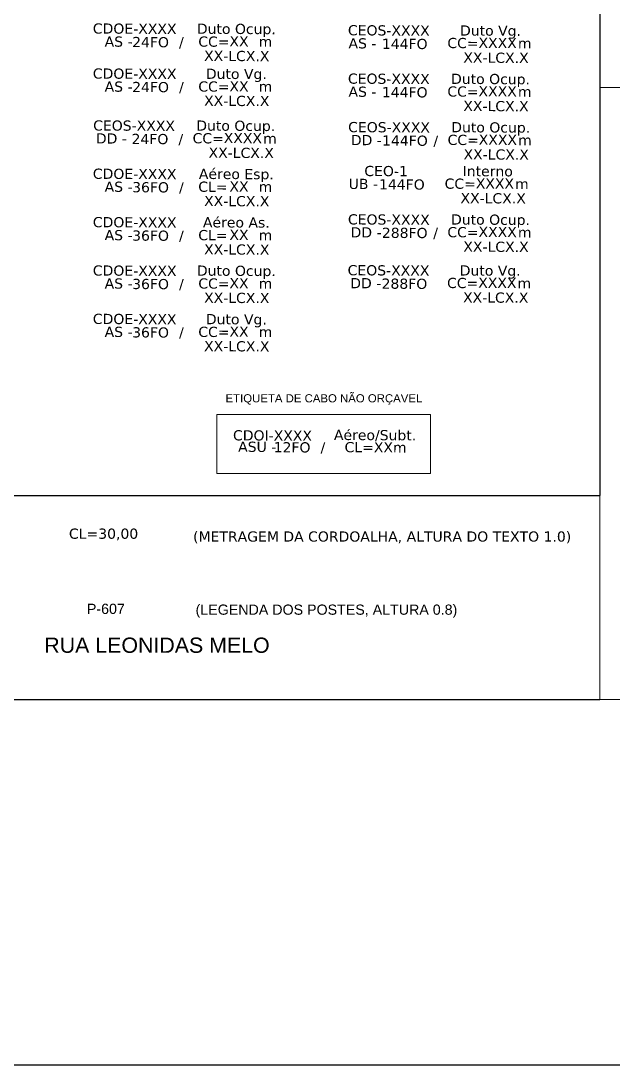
# Model space of a CAD drawing. Extents: x 31872 to 38961, y -9752 to -1519.
# Drawn here: x 33723 to 34305, y -6746 to -5721 of the extents above; entities that cross this region are included whole.
import ezdxf
from ezdxf.enums import TextEntityAlignment as Align

# ---------------------------------------------------------------- set-up
doc = ezdxf.new("R2010")
doc.units = ezdxf.units.DM
doc.header["$MEASUREMENT"] = 0
for name, color, linetype in [('celulas gpon', 7, 'Continuous'), ('label_cabos', 7, 'Continuous'), ('Legenda', 1, 'Continuous'), ('locais legendas', 7, 'Continuous'), ('SEGMENTO', 10, 'Continuous')]:
    doc.layers.add(name, color=color, linetype=linetype)
doc.layers.add('EXTRA', color=50, linetype='Continuous', plot=False)
doc.styles.add('ARIAL', font='arial.ttf')
doc.styles.add('siredit', font='verdana.ttf')

# ---------------------------------------------------------------- blocks, each defined once
blk = doc.blocks.new('Inst CB ESP CFOA-SM-AS-80-TS-36')
at = {"layer": 'label_cabos', "color": 0, "style": 'siredit'}
for tag, flags, p in [('ID_ATIVIDADE', 3, (1.31, 2.67)), ('FATOR', 1, (11.56, 2.55))]:
    blk.add_attdef(tag, text='', height=1, rotation=359.69, dxfattribs=dict(at, flags=flags)).set_placement(p, align=Align.MIDDLE_CENTER)
for tag, p in [('DESTINO_CABO', (3.13, 1.26)), ('TIPO_CABO', (13.11, 1.24)), ('TIPO_CABO', (1.76, 0)), ('CABO', (4.69, -0.05)), ('/', (7.71, -0.05)), ('LANCE', (10.81, 0)), ('UND', (15.96, 0)), ('FID', (13.15, -1.41))]:
    blk.add_attdef(tag, text='', height=1, rotation=359.69, dxfattribs=at).set_placement(p, align=Align.MIDDLE_CENTER)
blk.add_attdef('QTDE', (12.43, -0.47), '', height=1, rotation=359.69, dxfattribs=at)
blk = doc.blocks.new('Inst CB AS CFOA-SM-AS-80-TS-36')
at = {"layer": 'label_cabos', "color": 0, "style": 'siredit'}
for tag, flags, p in [('ID_ATIVIDADE', 3, (1.31, 2.67)), ('FATOR', 1, (11.56, 2.55))]:
    blk.add_attdef(tag, text='', height=1, rotation=359.69, dxfattribs=dict(at, flags=flags)).set_placement(p, align=Align.MIDDLE_CENTER)
for tag, p in [('DESTINO_CABO', (3.13, 1.26)), ('TIPO_CABO', (13.11, 1.24)), ('TIPO_CABO', (1.76, 0)), ('CABO', (4.69, -0.05)), ('/', (7.71, -0.05)), ('LANCE', (10.81, 0)), ('UND', (15.96, 0)), ('FID', (13.15, -1.41))]:
    blk.add_attdef(tag, text='', height=1, rotation=359.69, dxfattribs=at).set_placement(p, align=Align.MIDDLE_CENTER)
blk.add_attdef('QTDE', (12.43, -0.47), '', height=1, rotation=359.69, dxfattribs=at)
blk = doc.blocks.new('Inst CB DT OCUP CFOA-SM-AS-80-TS-36')
at = {"layer": 'label_cabos', "color": 0, "style": 'siredit'}
for tag, flags, p in [('ID_ATIVIDADE', 3, (1.31, 2.67)), ('FATOR', 1, (11.56, 2.55))]:
    blk.add_attdef(tag, text='', height=1, rotation=359.69, dxfattribs=dict(at, flags=flags)).set_placement(p, align=Align.MIDDLE_CENTER)
for tag, p in [('DESTINO_CABO', (3.13, 1.26)), ('TIPO_CABO', (13.11, 1.24)), ('TIPO_CABO', (1.76, 0)), ('CABO', (4.69, -0.05)), ('/', (7.71, -0.05)), ('LANCE', (10.91, 0)), ('UND', (15.96, 0)), ('FID', (13.15, -1.41))]:
    blk.add_attdef(tag, text='', height=1, rotation=359.69, dxfattribs=at).set_placement(p, align=Align.MIDDLE_CENTER)
blk.add_attdef('QTDE', (12.43, -0.47), '', height=1, rotation=359.69, dxfattribs=at)
blk = doc.blocks.new('Inst CB DT OCUP CFOA-SM-AS-80-TS-24')
at = {"layer": 'label_cabos', "color": 0, "style": 'siredit'}
for tag, flags, p in [('ID_ATIVIDADE', 3, (1.31, 2.67)), ('FATOR', 1, (11.56, 2.55))]:
    blk.add_attdef(tag, text='', height=1, rotation=359.69, dxfattribs=dict(at, flags=flags)).set_placement(p, align=Align.MIDDLE_CENTER)
for tag, p in [('DESTINO_CABO', (3.13, 1.26)), ('TIPO_CABO', (13.11, 1.24)), ('TIPO_CABO', (1.76, 0)), ('CABO', (4.69, -0.05)), ('/', (7.71, -0.05)), ('LANCE', (10.91, 0)), ('UND', (15.96, 0)), ('FID', (13.15, -1.41))]:
    blk.add_attdef(tag, text='', height=1, rotation=359.69, dxfattribs=at).set_placement(p, align=Align.MIDDLE_CENTER)
blk.add_attdef('QTDE', (12.43, -0.47), '', height=1, rotation=359.69, dxfattribs=at)
blk = doc.blocks.new('Inst CB DT VG CFOA-SM-AS-80-TS-36')
at = {"layer": 'label_cabos', "color": 0, "style": 'siredit'}
for tag, flags, p in [('ID_ATIVIDADE', 3, (1.31, 2.67)), ('FATOR', 1, (11.56, 2.55))]:
    blk.add_attdef(tag, text='', height=1, rotation=359.69, dxfattribs=dict(at, flags=flags)).set_placement(p, align=Align.MIDDLE_CENTER)
for tag, p in [('DESTINO_CABO', (3.13, 1.26)), ('TIPO_CABO', (13.11, 1.24)), ('TIPO_CABO', (1.76, 0)), ('CABO', (4.69, -0.05)), ('/', (7.71, -0.05)), ('LANCE', (10.91, 0)), ('UND', (15.96, 0)), ('FID', (13.15, -1.41))]:
    blk.add_attdef(tag, text='', height=1, rotation=359.69, dxfattribs=at).set_placement(p, align=Align.MIDDLE_CENTER)
blk.add_attdef('QTDE', (12.43, -0.47), '', height=1, rotation=359.69, dxfattribs=at)
blk = doc.blocks.new('Inst CB DT VG CFOA-SM-AS-80-TS-24')
at = {"layer": 'label_cabos', "color": 0, "style": 'siredit'}
for tag, flags, p in [('ID_ATIVIDADE', 3, (1.31, 2.67)), ('FATOR', 1, (11.56, 2.55))]:
    blk.add_attdef(tag, text='', height=1, rotation=359.69, dxfattribs=dict(at, flags=flags)).set_placement(p, align=Align.MIDDLE_CENTER)
for tag, p in [('DESTINO_CABO', (3.13, 1.26)), ('TIPO_CABO', (13.11, 1.24)), ('TIPO_CABO', (1.76, 0)), ('CABO', (4.69, -0.05)), ('/', (7.71, -0.05)), ('LANCE', (10.91, 0)), ('UND', (15.96, 0)), ('FID', (13.15, -1.41))]:
    blk.add_attdef(tag, text='', height=1, rotation=359.69, dxfattribs=at).set_placement(p, align=Align.MIDDLE_CENTER)
blk.add_attdef('QTDE', (12.43, -0.47), '', height=1, rotation=359.69, dxfattribs=at)
blk = doc.blocks.new('Inst CB DT OCUP CFOA-SM-AS-80-TS-144 A')
at = {"layer": 'label_cabos', "color": 0, "style": 'siredit'}
for tag, flags, p in [('ID_ATIVIDADE', 3, (1.31, 2.67)), ('FATOR', 1, (11.56, 2.55)), ('/', 2, (7.71, -0.05))]:
    blk.add_attdef(tag, text='', height=1, rotation=359.69, dxfattribs=dict(at, flags=flags)).set_placement(p, align=Align.MIDDLE_CENTER)
for tag, p in [('DESTINO_CABO', (3.13, 1.26)), ('TIPO_CABO', (13.11, 1.24)), ('TIPO_CABO', (0.76, 0)), ('CABO', (4.69, -0.05)), ('LANCE', (10.41, 0.02)), ('UND', (16.46, 0)), ('FID', (13.65, -1.41))]:
    blk.add_attdef(tag, text='', height=1, rotation=359.69, dxfattribs=at).set_placement(p, align=Align.MIDDLE_CENTER)
blk.add_attdef('QTDE', (11.93, -0.45), '', height=1, rotation=359.69, dxfattribs=at)
blk = doc.blocks.new('Inst CB DT VG CFOA-SM-AS-80-TS-144 A')
at = {"layer": 'label_cabos', "color": 0, "style": 'siredit'}
for tag, flags, p in [('ID_ATIVIDADE', 3, (1.31, 2.67)), ('FATOR', 1, (11.56, 2.55)), ('/', 2, (7.71, -0.05))]:
    blk.add_attdef(tag, text='', height=1, rotation=359.69, dxfattribs=dict(at, flags=flags)).set_placement(p, align=Align.MIDDLE_CENTER)
for tag, p in [('DESTINO_CABO', (3.13, 1.26)), ('TIPO_CABO', (13.11, 1.24)), ('TIPO_CABO', (0.76, 0)), ('CABO', (4.69, -0.05)), ('LANCE', (10.41, 0.02)), ('UND', (16.46, 0)), ('FID', (13.65, -1.41))]:
    blk.add_attdef(tag, text='', height=1, rotation=359.69, dxfattribs=at).set_placement(p, align=Align.MIDDLE_CENTER)
blk.add_attdef('QTDE', (11.93, -0.45), '', height=1, rotation=359.69, dxfattribs=at)
blk = doc.blocks.new('Inst CB DT OCUP CFOA-SM-DD-S-288-TS')
at = {"layer": 'label_cabos', "color": 0, "style": 'siredit'}
for tag, flags, p in [('ID_ATIVIDADE', 3, (1.31, 2.67)), ('FATOR', 1, (11.56, 2.55))]:
    blk.add_attdef(tag, text='', height=1, rotation=359.69, dxfattribs=dict(at, flags=flags)).set_placement(p, align=Align.MIDDLE_CENTER)
for tag, p in [('DESTINO_CABO', (3.13, 1.26)), ('TIPO_CABO', (13.11, 1.24)), ('TIPO_CABO', (1.11, 0)), ('CABO', (4.69, -0.05)), ('/', (7.71, -0.05)), ('LANCE', (10.41, 0.02)), ('UND', (16.46, 0)), ('FID', (13.65, -1.41))]:
    blk.add_attdef(tag, text='', height=1, rotation=359.69, dxfattribs=at).set_placement(p, align=Align.MIDDLE_CENTER)
blk.add_attdef('QTDE', (11.93, -0.45), '', height=1, rotation=359.69, dxfattribs=at)
blk = doc.blocks.new('Inst CB DT VG CFOA-SM-DD-S-288-TS')
at = {"layer": 'label_cabos', "color": 0, "style": 'siredit'}
for tag, flags, p in [('ID_ATIVIDADE', 3, (1.31, 2.67)), ('FATOR', 1, (11.56, 2.55)), ('/', 2, (7.71, -0.05))]:
    blk.add_attdef(tag, text='', height=1, rotation=359.69, dxfattribs=dict(at, flags=flags)).set_placement(p, align=Align.MIDDLE_CENTER)
for tag, p in [('DESTINO_CABO', (3.13, 1.26)), ('TIPO_CABO', (13.11, 1.24)), ('TIPO_CABO', (1.11, 0)), ('CABO', (4.69, -0.05)), ('LANCE', (10.41, 0.02)), ('UND', (16.46, 0)), ('FID', (13.65, -1.41))]:
    blk.add_attdef(tag, text='', height=1, rotation=359.69, dxfattribs=at).set_placement(p, align=Align.MIDDLE_CENTER)
blk.add_attdef('QTDE', (11.93, -0.45), '', height=1, rotation=359.69, dxfattribs=at)
blk = doc.blocks.new('LEGENDA DOS CABOS')
at = {"layer": 'EXTRA', "style": 'siredit'}
for tag, p in [('ID', (4.6, 0.97)), ('XX', (9.03, 0.97))]:
    blk.add_attdef(tag, text='', height=0.48, rotation=359.69, dxfattribs=at).set_placement(p, align=Align.MIDDLE_CENTER)
at = {"layer": 'Legenda', "color": 7, "style": 'siredit'}
for tag, p in [('TIPO_CABO', (1.31, 0)), ('CABO', (4.69, -0.05)), ('/', (6.81, -0.05)), ('METROS', (10.03, -0.05))]:
    blk.add_attdef(tag, text='', height=0.8, rotation=359.69, dxfattribs=at).set_placement(p, align=Align.MIDDLE_CENTER)
blk = doc.blocks.new('Inst CB INT CFOI-SM-UB-144')
at = {"layer": 'label_cabos', "color": 0, "style": 'siredit'}
for tag, flags, p in [('ID_ATIVIDADE', 3, (1.31, 2.67)), ('FATOR', 1, (11.56, 2.55)), ('/', 2, (7.71, -0.05))]:
    blk.add_attdef(tag, text='', height=1, rotation=359.69, dxfattribs=dict(at, flags=flags)).set_placement(p, align=Align.MIDDLE_CENTER)
for tag, p in [('DESTINO_CABO', (3.13, 1.26)), ('TIPO_CABO', (13.11, 1.24)), ('TIPO_CABO', (1.11, 0)), ('CABO', (4.69, -0.05)), ('LANCE', (10.41, 0.02)), ('UND', (16.46, 0)), ('FID', (13.65, -1.41))]:
    blk.add_attdef(tag, text='', height=1, rotation=359.69, dxfattribs=at).set_placement(p, align=Align.MIDDLE_CENTER)
blk.add_attdef('QTDE', (11.93, -0.45), '', height=1, rotation=359.69, dxfattribs=at)
blk = doc.blocks.new('Inst CB DT OCUP CFOA-SM-DD-S-144')
at = {"layer": 'label_cabos', "color": 0, "style": 'siredit'}
for tag, flags, p in [('ID_ATIVIDADE', 3, (1.31, 2.67)), ('FATOR', 1, (11.56, 2.55))]:
    blk.add_attdef(tag, text='', height=1, rotation=359.69, dxfattribs=dict(at, flags=flags)).set_placement(p, align=Align.MIDDLE_CENTER)
for tag, p in [('DESTINO_CABO', (3.13, 1.26)), ('TIPO_CABO', (13.11, 1.24)), ('TIPO_CABO', (1.11, 0)), ('CABO', (4.69, -0.05)), ('/', (7.71, -0.05)), ('LANCE', (10.41, 0.02)), ('UND', (16.46, 0)), ('FID', (13.65, -1.41))]:
    blk.add_attdef(tag, text='', height=1, rotation=359.69, dxfattribs=at).set_placement(p, align=Align.MIDDLE_CENTER)
blk.add_attdef('QTDE', (11.93, -0.45), '', height=1, rotation=359.69, dxfattribs=at)
blk = doc.blocks.new('Inst CB DT OCUP CFOA-SM-DD-G-24')
at = {"layer": 'label_cabos', "color": 0, "style": 'siredit'}
for tag, flags, p in [('ID_ATIVIDADE', 3, (1.31, 2.67)), ('FATOR', 1, (11.56, 2.55))]:
    blk.add_attdef(tag, text='', height=1, rotation=359.69, dxfattribs=dict(at, flags=flags)).set_placement(p, align=Align.MIDDLE_CENTER)
for tag, p in [('DESTINO_CABO', (3.13, 1.26)), ('TIPO_CABO', (13.11, 1.24)), ('TIPO_CABO', (1.11, 0)), ('CABO', (4.69, -0.05)), ('/', (7.71, -0.05)), ('LANCE', (10.41, 0.02)), ('UND', (16.46, 0)), ('FID', (13.65, -1.41))]:
    blk.add_attdef(tag, text='', height=1, rotation=359.69, dxfattribs=at).set_placement(p, align=Align.MIDDLE_CENTER)
blk.add_attdef('QTDE', (11.93, -0.45), '', height=1, rotation=359.69, dxfattribs=at)

msp = doc.modelspace()

# ---------------------------------------------------------------- linework, layer by layer
for points in [[(33130.8, -6387.3), (33130.8, -4785.5), (34291.5, -4785.5), (34291.5, -6187.1)], [(33130.8, -6187.1), (34291.5, -6187.1)], [(33130.8, -6387.3), (34291.5, -6387.3)]]:
    msp.add_lwpolyline(points)
at = {"color": 0, "lineweight": 0}
msp.add_lwpolyline([(34291.5, -5786.6), (35085.1, -5786.6), (35085.1, -5586.4)], dxfattribs=at)
for points in [[(35085.1, -5786.6), (34291.5, -5786.6), (34291.5, -6387.3), (35085.1, -6387.3)], [(34125.4, -6107.4), (33915.7, -6107.4), (33915.7, -6165.4), (34125.4, -6165.4)]]:
    msp.add_lwpolyline(points, close=True, dxfattribs=at)
at = {"layer": 'Defpoints', "color": 3}
msp.add_lwpolyline([(31871.6, -1519.4), (38560.4, -1519.4), (38560.4, -6746.3), (31871.6, -6746.3)], close=True, dxfattribs=at)

# ---------------------------------------------------------------- block references
at = {"color": 0, "lineweight": 0}
ref = msp.add_blockref('Inst CB DT OCUP CFOA-SM-DD-G-24', (33803, -5836.5), dxfattribs=dict(at, xscale=10, yscale=10, zscale=10))
ref.add_attrib('DESTINO_CABO', 'CEOS-XXXX', dxfattribs={"layer": 'label_cabos', "color": 0, "height": 10, "rotation": 359.69, "style": 'siredit'}).set_placement((33834.3, -5823.9), align=Align.MIDDLE_CENTER)
ref.add_attrib('TIPO_CABO', 'Duto Ocup.', dxfattribs={"layer": 'label_cabos', "color": 0, "height": 10, "rotation": 359.69, "style": 'siredit'}).set_placement((33934.1, -5824), align=Align.MIDDLE_CENTER)
ref.add_attrib('/', '/', dxfattribs={"layer": 'label_cabos', "color": 0, "height": 10, "rotation": 359.69, "style": 'siredit'}).set_placement((33880.2, -5837), align=Align.MIDDLE_CENTER)
ref.add_attrib('FID', 'XX-LCX.X', dxfattribs={"layer": 'label_cabos', "color": 0, "height": 10, "rotation": 359.69, "style": 'siredit'}).set_placement((33939.5, -5850.6), align=Align.MIDDLE_CENTER)
ref.add_attrib('LANCE', 'CC=', dxfattribs={"layer": 'label_cabos', "color": 0, "height": 10, "rotation": 359.69, "style": 'siredit'}).set_placement((33907.1, -5836.3), align=Align.MIDDLE_CENTER)
ref.add_attrib('UND', 'm', dxfattribs={"layer": 'label_cabos', "color": 0, "height": 10, "rotation": 359.69, "style": 'siredit'}).set_placement((33967.7, -5836.5), align=Align.MIDDLE_CENTER)
ref.add_attrib('CABO', '24FO', dxfattribs={"layer": 'label_cabos', "color": 0, "height": 10, "rotation": 359.69, "style": 'siredit'}).set_placement((33849.9, -5837), align=Align.MIDDLE_CENTER)
ref.add_attrib('TIPO_CABO', 'DD - ', dxfattribs={"layer": 'label_cabos', "color": 0, "height": 10, "rotation": 359.69, "style": 'siredit'}).set_placement((33814.2, -5836.5), align=Align.MIDDLE_CENTER)
ref.add_attrib('QTDE', 'XXXX', (33922.3, -5841), dxfattribs={"layer": 'label_cabos', "color": 0, "height": 10, "rotation": 359.69, "style": 'siredit'})
ref = msp.add_blockref('Inst CB DT OCUP CFOA-SM-DD-S-144', (34053.3, -5838.1), dxfattribs=dict(at, xscale=10, yscale=10, zscale=10))
ref.add_attrib('DESTINO_CABO', 'CEOS-XXXX', dxfattribs={"layer": 'label_cabos', "color": 0, "height": 10, "rotation": 359.69, "style": 'siredit'}).set_placement((34084.6, -5825.5), align=Align.MIDDLE_CENTER)
ref.add_attrib('TIPO_CABO', 'Duto Ocup.', dxfattribs={"layer": 'label_cabos', "color": 0, "height": 10, "rotation": 359.69, "style": 'siredit'}).set_placement((34184.4, -5825.6), align=Align.MIDDLE_CENTER)
ref.add_attrib('/', '/', dxfattribs={"layer": 'label_cabos', "color": 0, "height": 10, "rotation": 359.69, "style": 'siredit'}).set_placement((34130.5, -5838.6), align=Align.MIDDLE_CENTER)
ref.add_attrib('FID', 'XX-LCX.X', dxfattribs={"layer": 'label_cabos', "color": 0, "height": 10, "rotation": 359.69, "style": 'siredit'}).set_placement((34189.8, -5852.2), align=Align.MIDDLE_CENTER)
ref.add_attrib('LANCE', 'CC=', dxfattribs={"layer": 'label_cabos', "color": 0, "height": 10, "rotation": 359.69, "style": 'siredit'}).set_placement((34157.4, -5837.9), align=Align.MIDDLE_CENTER)
ref.add_attrib('UND', 'm', dxfattribs={"layer": 'label_cabos', "color": 0, "height": 10, "rotation": 359.69, "style": 'siredit'}).set_placement((34218, -5838.1), align=Align.MIDDLE_CENTER)
ref.add_attrib('CABO', '144FO', dxfattribs={"layer": 'label_cabos', "color": 0, "height": 10, "rotation": 359.69, "style": 'siredit'}).set_placement((34100.2, -5838.6), align=Align.MIDDLE_CENTER)
ref.add_attrib('TIPO_CABO', 'DD - ', dxfattribs={"layer": 'label_cabos', "color": 0, "height": 10, "rotation": 359.69, "style": 'siredit'}).set_placement((34064.5, -5838.1), align=Align.MIDDLE_CENTER)
ref.add_attrib('QTDE', 'XXXX', (34172.6, -5842.6), dxfattribs={"layer": 'label_cabos', "color": 0, "height": 10, "rotation": 359.69, "style": 'siredit'})
at = {"layer": 'label_cabos', "color": 0, "lineweight": 0}
ref = msp.add_blockref('Inst CB DT OCUP CFOA-SM-AS-80-TS-24', (33803.6, -5741.4), dxfattribs=dict(at, xscale=10, yscale=10, zscale=10))
ref.add_attrib('DESTINO_CABO', 'CDOE-XXXX', dxfattribs={"color": 0, "height": 10, "rotation": 359.69, "style": 'siredit'}).set_placement((33834.9, -5728.7), align=Align.MIDDLE_CENTER)
ref.add_attrib('CABO', '24FO', dxfattribs={"color": 0, "height": 10, "rotation": 359.69, "style": 'siredit'}).set_placement((33850.5, -5741.9), align=Align.MIDDLE_CENTER)
ref.add_attrib('TIPO_CABO', 'Duto Ocup.', dxfattribs={"color": 0, "height": 10, "rotation": 359.69, "style": 'siredit'}).set_placement((33934.7, -5728.9), align=Align.MIDDLE_CENTER)
ref.add_attrib('/', '/', dxfattribs={"color": 0, "height": 10, "rotation": 359.69, "style": 'siredit'}).set_placement((33880.8, -5741.9), align=Align.MIDDLE_CENTER)
ref.add_attrib('TIPO_CABO', 'AS - ', dxfattribs={"color": 0, "height": 10, "rotation": 359.69, "style": 'siredit'}).set_placement((33821.3, -5741.4), align=Align.MIDDLE_CENTER)
ref.add_attrib('FID', 'XX-LCX.X', dxfattribs={"color": 0, "height": 10, "rotation": 359.69, "style": 'siredit'}).set_placement((33935.1, -5755.5), align=Align.MIDDLE_CENTER)
ref.add_attrib('LANCE', 'CC=', dxfattribs={"color": 0, "height": 10, "rotation": 359.69, "style": 'siredit'}).set_placement((33912.7, -5741.4), align=Align.MIDDLE_CENTER)
ref.add_attrib('QTDE', 'XX', (33927.9, -5746.1), dxfattribs={"color": 0, "height": 10, "rotation": 359.69, "style": 'siredit'})
ref.add_attrib('UND', 'm', dxfattribs={"color": 0, "height": 10, "rotation": 359.69, "style": 'siredit'}).set_placement((33963.3, -5741.4), align=Align.MIDDLE_CENTER)
ref = msp.add_blockref('Inst CB DT VG CFOA-SM-AS-80-TS-144 A', (34053.1, -5743.1), dxfattribs=dict(at, xscale=10, yscale=10, zscale=10))
ref.add_attrib('DESTINO_CABO', 'CEOS-XXXX', dxfattribs={"color": 0, "height": 10, "rotation": 359.69, "style": 'siredit'}).set_placement((34084.4, -5730.4), align=Align.MIDDLE_CENTER)
ref.add_attrib('CABO', '144FO', dxfattribs={"color": 0, "height": 10, "rotation": 359.69, "style": 'siredit'}).set_placement((34100, -5743.6), align=Align.MIDDLE_CENTER)
ref.add_attrib('TIPO_CABO', 'Duto Vg.', dxfattribs={"color": 0, "height": 10, "rotation": 359.69, "style": 'siredit'}).set_placement((34184.2, -5730.6), align=Align.MIDDLE_CENTER)
ref.add_attrib('FID', 'XX-LCX.X', dxfattribs={"color": 0, "height": 10, "rotation": 359.69, "style": 'siredit'}).set_placement((34189.6, -5757.2), align=Align.MIDDLE_CENTER)
ref.add_attrib('LANCE', 'CC=', dxfattribs={"color": 0, "height": 10, "rotation": 359.69, "style": 'siredit'}).set_placement((34157.2, -5742.8), align=Align.MIDDLE_CENTER)
ref.add_attrib('QTDE', 'XXXX', (34172.4, -5747.6), dxfattribs={"color": 0, "height": 10, "rotation": 359.69, "style": 'siredit'})
ref.add_attrib('UND', 'm', dxfattribs={"color": 0, "height": 10, "rotation": 359.69, "style": 'siredit'}).set_placement((34217.8, -5743), align=Align.MIDDLE_CENTER)
ref.add_attrib('TIPO_CABO', 'AS - ', dxfattribs={"color": 0, "height": 10, "rotation": 359.69, "style": 'siredit'}).set_placement((34060.7, -5743.1), align=Align.MIDDLE_CENTER)
ref = msp.add_blockref('Inst CB DT VG CFOA-SM-AS-80-TS-24', (33803.6, -5785.5), dxfattribs=dict(at, xscale=10, yscale=10, zscale=10))
ref.add_attrib('DESTINO_CABO', 'CDOE-XXXX', dxfattribs={"color": 0, "height": 10, "rotation": 359.69, "style": 'siredit'}).set_placement((33834.9, -5772.9), align=Align.MIDDLE_CENTER)
ref.add_attrib('CABO', '24FO', dxfattribs={"color": 0, "height": 10, "rotation": 359.69, "style": 'siredit'}).set_placement((33850.5, -5786), align=Align.MIDDLE_CENTER)
ref.add_attrib('TIPO_CABO', 'Duto Vg.', dxfattribs={"color": 0, "height": 10, "rotation": 359.69, "style": 'siredit'}).set_placement((33934.7, -5773.1), align=Align.MIDDLE_CENTER)
ref.add_attrib('/', '/', dxfattribs={"color": 0, "height": 10, "rotation": 359.69, "style": 'siredit'}).set_placement((33880.8, -5786), align=Align.MIDDLE_CENTER)
ref.add_attrib('TIPO_CABO', 'AS - ', dxfattribs={"color": 0, "height": 10, "rotation": 359.69, "style": 'siredit'}).set_placement((33821.3, -5785.6), align=Align.MIDDLE_CENTER)
ref.add_attrib('FID', 'XX-LCX.X', dxfattribs={"color": 0, "height": 10, "rotation": 359.69, "style": 'siredit'}).set_placement((33935.1, -5799.6), align=Align.MIDDLE_CENTER)
ref.add_attrib('LANCE', 'CC=', dxfattribs={"color": 0, "height": 10, "rotation": 359.69, "style": 'siredit'}).set_placement((33912.7, -5785.5), align=Align.MIDDLE_CENTER)
ref.add_attrib('QTDE', 'XX', (33927.9, -5790.3), dxfattribs={"color": 0, "height": 10, "rotation": 359.69, "style": 'siredit'})
ref.add_attrib('UND', 'm', dxfattribs={"color": 0, "height": 10, "rotation": 359.69, "style": 'siredit'}).set_placement((33963.3, -5785.5), align=Align.MIDDLE_CENTER)
ref = msp.add_blockref('Inst CB DT OCUP CFOA-SM-AS-80-TS-144 A', (34053.1, -5790.6), dxfattribs=dict(at, xscale=10, yscale=10, zscale=10))
ref.add_attrib('DESTINO_CABO', 'CEOS-XXXX', dxfattribs={"color": 0, "height": 10, "rotation": 359.69, "style": 'siredit'}).set_placement((34084.4, -5777.9), align=Align.MIDDLE_CENTER)
ref.add_attrib('TIPO_CABO', 'AS - ', dxfattribs={"color": 0, "height": 10, "rotation": 359.69, "style": 'siredit'}).set_placement((34060.7, -5790.6), align=Align.MIDDLE_CENTER)
ref.add_attrib('CABO', '144FO', dxfattribs={"color": 0, "height": 10, "rotation": 359.69, "style": 'siredit'}).set_placement((34100, -5791.1), align=Align.MIDDLE_CENTER)
ref.add_attrib('TIPO_CABO', 'Duto Ocup.', dxfattribs={"color": 0, "height": 10, "rotation": 359.69, "style": 'siredit'}).set_placement((34184.2, -5778.1), align=Align.MIDDLE_CENTER)
ref.add_attrib('FID', 'XX-LCX.X', dxfattribs={"color": 0, "height": 10, "rotation": 359.69, "style": 'siredit'}).set_placement((34189.6, -5804.7), align=Align.MIDDLE_CENTER)
ref.add_attrib('LANCE', 'CC=', dxfattribs={"color": 0, "height": 10, "rotation": 359.69, "style": 'siredit'}).set_placement((34157.2, -5790.4), align=Align.MIDDLE_CENTER)
ref.add_attrib('QTDE', 'XXXX', (34172.4, -5795.1), dxfattribs={"color": 0, "height": 10, "rotation": 359.69, "style": 'siredit'})
ref.add_attrib('UND', 'm', dxfattribs={"color": 0, "height": 10, "rotation": 359.69, "style": 'siredit'}).set_placement((34217.8, -5790.6), align=Align.MIDDLE_CENTER)
ref = msp.add_blockref('Inst CB INT CFOI-SM-UB-144', (34050.4, -5881.1), dxfattribs=dict(at, xscale=10, yscale=10, zscale=10))
ref.add_attrib('DESTINO_CABO', 'CEO-1', dxfattribs={"color": 0, "height": 10, "rotation": 359.69, "style": 'siredit'}).set_placement((34081.7, -5868.5), align=Align.MIDDLE_CENTER)
ref.add_attrib('CABO', '144FO', dxfattribs={"color": 0, "height": 10, "rotation": 359.69, "style": 'siredit'}).set_placement((34097.2, -5881.6), align=Align.MIDDLE_CENTER)
ref.add_attrib('TIPO_CABO', 'Interno', dxfattribs={"color": 0, "height": 10, "rotation": 359.69, "style": 'siredit'}).set_placement((34181.5, -5868.6), align=Align.MIDDLE_CENTER)
ref.add_attrib('FID', 'XX-LCX.X', dxfattribs={"color": 0, "height": 10, "rotation": 359.69, "style": 'siredit'}).set_placement((34186.8, -5895.2), align=Align.MIDDLE_CENTER)
ref.add_attrib('LANCE', 'CC=', dxfattribs={"color": 0, "height": 10, "rotation": 359.69, "style": 'siredit'}).set_placement((34154.5, -5880.9), align=Align.MIDDLE_CENTER)
ref.add_attrib('UND', 'm', dxfattribs={"color": 0, "height": 10, "rotation": 359.69, "style": 'siredit'}).set_placement((34215, -5881.1), align=Align.MIDDLE_CENTER)
ref.add_attrib('TIPO_CABO', 'UB - ', dxfattribs={"color": 0, "height": 10, "rotation": 359.69, "style": 'siredit'}).set_placement((34061.5, -5881.1), align=Align.MIDDLE_CENTER)
ref.add_attrib('QTDE', 'XXXX', (34169.7, -5885.6), dxfattribs={"color": 0, "height": 10, "rotation": 359.69, "style": 'siredit'})
ref = msp.add_blockref('Inst CB ESP CFOA-SM-AS-80-TS-36', (33803.6, -5883.9), dxfattribs=dict(at, xscale=10, yscale=10, zscale=10))
ref.add_attrib('DESTINO_CABO', 'CDOE-XXXX', dxfattribs={"color": 0, "height": 10, "rotation": 359.69, "style": 'siredit'}).set_placement((33834.9, -5871.3), align=Align.MIDDLE_CENTER)
ref.add_attrib('TIPO_CABO', 'Aéreo Esp.', dxfattribs={"color": 0, "height": 10, "rotation": 359.69, "style": 'siredit'}).set_placement((33934.7, -5871.4), align=Align.MIDDLE_CENTER)
ref.add_attrib('CABO', '36FO', dxfattribs={"color": 0, "height": 10, "rotation": 359.69, "style": 'siredit'}).set_placement((33850.5, -5884.4), align=Align.MIDDLE_CENTER)
ref.add_attrib('/', '/', dxfattribs={"color": 0, "height": 10, "rotation": 359.69, "style": 'siredit'}).set_placement((33880.8, -5884.4), align=Align.MIDDLE_CENTER)
ref.add_attrib('TIPO_CABO', 'AS - ', dxfattribs={"color": 0, "height": 10, "rotation": 359.69, "style": 'siredit'}).set_placement((33821.3, -5883.9), align=Align.MIDDLE_CENTER)
ref.add_attrib('FID', 'XX-LCX.X', dxfattribs={"color": 0, "height": 10, "rotation": 359.69, "style": 'siredit'}).set_placement((33935.1, -5898), align=Align.MIDDLE_CENTER)
ref.add_attrib('LANCE', 'CL=', dxfattribs={"color": 0, "height": 10, "rotation": 359.69, "style": 'siredit'}).set_placement((33911.7, -5883.9), align=Align.MIDDLE_CENTER)
ref.add_attrib('QTDE', 'XX', (33927.9, -5888.6), dxfattribs={"color": 0, "height": 10, "rotation": 359.69, "style": 'siredit'})
ref.add_attrib('UND', 'm', dxfattribs={"color": 0, "height": 10, "rotation": 359.69, "style": 'siredit'}).set_placement((33963.3, -5883.9), align=Align.MIDDLE_CENTER)
ref = msp.add_blockref('Inst CB AS CFOA-SM-AS-80-TS-36', (33803.6, -5931.4), dxfattribs=dict(at, xscale=10, yscale=10, zscale=10))
ref.add_attrib('DESTINO_CABO', 'CDOE-XXXX', dxfattribs={"color": 0, "height": 10, "rotation": 359.69, "style": 'siredit'}).set_placement((33834.9, -5918.8), align=Align.MIDDLE_CENTER)
ref.add_attrib('TIPO_CABO', 'Aéreo As.', dxfattribs={"color": 0, "height": 10, "rotation": 359.69, "style": 'siredit'}).set_placement((33934.7, -5918.9), align=Align.MIDDLE_CENTER)
ref.add_attrib('CABO', '36FO', dxfattribs={"color": 0, "height": 10, "rotation": 359.69, "style": 'siredit'}).set_placement((33850.5, -5931.9), align=Align.MIDDLE_CENTER)
ref.add_attrib('/', '/', dxfattribs={"color": 0, "height": 10, "rotation": 359.69, "style": 'siredit'}).set_placement((33880.8, -5931.9), align=Align.MIDDLE_CENTER)
ref.add_attrib('TIPO_CABO', 'AS - ', dxfattribs={"color": 0, "height": 10, "rotation": 359.69, "style": 'siredit'}).set_placement((33821.3, -5931.4), align=Align.MIDDLE_CENTER)
ref.add_attrib('FID', 'XX-LCX.X', dxfattribs={"color": 0, "height": 10, "rotation": 359.69, "style": 'siredit'}).set_placement((33935.1, -5945.5), align=Align.MIDDLE_CENTER)
ref.add_attrib('LANCE', 'CL=', dxfattribs={"color": 0, "height": 10, "rotation": 359.69, "style": 'siredit'}).set_placement((33911.7, -5931.4), align=Align.MIDDLE_CENTER)
ref.add_attrib('QTDE', 'XX', (33927.9, -5936.1), dxfattribs={"color": 0, "height": 10, "rotation": 359.69, "style": 'siredit'})
ref.add_attrib('UND', 'm', dxfattribs={"color": 0, "height": 10, "rotation": 359.69, "style": 'siredit'}).set_placement((33963.3, -5931.4), align=Align.MIDDLE_CENTER)
ref = msp.add_blockref('Inst CB DT OCUP CFOA-SM-DD-S-288-TS', (34053.1, -5928.7), dxfattribs=dict(at, xscale=10, yscale=10, zscale=10))
ref.add_attrib('DESTINO_CABO', 'CEOS-XXXX', dxfattribs={"color": 0, "height": 10, "rotation": 359.69, "style": 'siredit'}).set_placement((34084.4, -5916.1), align=Align.MIDDLE_CENTER)
ref.add_attrib('TIPO_CABO', 'Duto Ocup.', dxfattribs={"color": 0, "height": 10, "rotation": 359.69, "style": 'siredit'}).set_placement((34184.2, -5916.2), align=Align.MIDDLE_CENTER)
ref.add_attrib('/', '/', dxfattribs={"color": 0, "height": 10, "rotation": 359.69, "style": 'siredit'}).set_placement((34130.3, -5929.2), align=Align.MIDDLE_CENTER)
ref.add_attrib('FID', 'XX-LCX.X', dxfattribs={"color": 0, "height": 10, "rotation": 359.69, "style": 'siredit'}).set_placement((34189.6, -5942.8), align=Align.MIDDLE_CENTER)
ref.add_attrib('LANCE', 'CC=', dxfattribs={"color": 0, "height": 10, "rotation": 359.69, "style": 'siredit'}).set_placement((34157.2, -5928.5), align=Align.MIDDLE_CENTER)
ref.add_attrib('UND', 'm', dxfattribs={"color": 0, "height": 10, "rotation": 359.69, "style": 'siredit'}).set_placement((34217.8, -5928.7), align=Align.MIDDLE_CENTER)
ref.add_attrib('CABO', '288FO', dxfattribs={"color": 0, "height": 10, "rotation": 359.69, "style": 'siredit'}).set_placement((34100, -5929.2), align=Align.MIDDLE_CENTER)
ref.add_attrib('TIPO_CABO', 'DD - ', dxfattribs={"color": 0, "height": 10, "rotation": 359.69, "style": 'siredit'}).set_placement((34064.2, -5928.7), align=Align.MIDDLE_CENTER)
ref.add_attrib('QTDE', 'XXXX', (34172.4, -5933.2), dxfattribs={"color": 0, "height": 10, "rotation": 359.69, "style": 'siredit'})
ref = msp.add_blockref('Inst CB DT OCUP CFOA-SM-AS-80-TS-36', (33803.6, -5978.9), dxfattribs=dict(at, xscale=10, yscale=10, zscale=10))
ref.add_attrib('DESTINO_CABO', 'CDOE-XXXX', dxfattribs={"color": 0, "height": 10, "rotation": 359.69, "style": 'siredit'}).set_placement((33834.9, -5966.3), align=Align.MIDDLE_CENTER)
ref.add_attrib('CABO', '36FO', dxfattribs={"color": 0, "height": 10, "rotation": 359.69, "style": 'siredit'}).set_placement((33850.5, -5979.4), align=Align.MIDDLE_CENTER)
ref.add_attrib('TIPO_CABO', 'Duto Ocup.', dxfattribs={"color": 0, "height": 10, "rotation": 359.69, "style": 'siredit'}).set_placement((33934.7, -5966.4), align=Align.MIDDLE_CENTER)
ref.add_attrib('/', '/', dxfattribs={"color": 0, "height": 10, "rotation": 359.69, "style": 'siredit'}).set_placement((33880.8, -5979.4), align=Align.MIDDLE_CENTER)
ref.add_attrib('TIPO_CABO', 'AS - ', dxfattribs={"color": 0, "height": 10, "rotation": 359.69, "style": 'siredit'}).set_placement((33821.3, -5978.9), align=Align.MIDDLE_CENTER)
ref.add_attrib('FID', 'XX-LCX.X', dxfattribs={"color": 0, "height": 10, "rotation": 359.69, "style": 'siredit'}).set_placement((33935.1, -5993), align=Align.MIDDLE_CENTER)
ref.add_attrib('LANCE', 'CC=', dxfattribs={"color": 0, "height": 10, "rotation": 359.69, "style": 'siredit'}).set_placement((33912.7, -5978.9), align=Align.MIDDLE_CENTER)
ref.add_attrib('QTDE', 'XX', (33927.9, -5983.6), dxfattribs={"color": 0, "height": 10, "rotation": 359.69, "style": 'siredit'})
ref.add_attrib('UND', 'm', dxfattribs={"color": 0, "height": 10, "rotation": 359.69, "style": 'siredit'}).set_placement((33963.3, -5978.9), align=Align.MIDDLE_CENTER)
ref = msp.add_blockref('Inst CB DT VG CFOA-SM-DD-S-288-TS', (34052.8, -5978.6), dxfattribs=dict(at, xscale=10, yscale=10, zscale=10))
ref.add_attrib('DESTINO_CABO', 'CEOS-XXXX', dxfattribs={"color": 0, "height": 10, "rotation": 359.69, "style": 'siredit'}).set_placement((34084.1, -5966), align=Align.MIDDLE_CENTER)
ref.add_attrib('CABO', '288FO', dxfattribs={"color": 0, "height": 10, "rotation": 359.69, "style": 'siredit'}).set_placement((34099.7, -5979.1), align=Align.MIDDLE_CENTER)
ref.add_attrib('TIPO_CABO', 'Duto Vg.', dxfattribs={"color": 0, "height": 10, "rotation": 359.69, "style": 'siredit'}).set_placement((34183.9, -5966.2), align=Align.MIDDLE_CENTER)
ref.add_attrib('FID', 'XX-LCX.X', dxfattribs={"color": 0, "height": 10, "rotation": 359.69, "style": 'siredit'}).set_placement((34189.3, -5992.7), align=Align.MIDDLE_CENTER)
ref.add_attrib('LANCE', 'CC=', dxfattribs={"color": 0, "height": 10, "rotation": 359.69, "style": 'siredit'}).set_placement((34156.9, -5978.4), align=Align.MIDDLE_CENTER)
ref.add_attrib('UND', 'm', dxfattribs={"color": 0, "height": 10, "rotation": 359.69, "style": 'siredit'}).set_placement((34217.4, -5978.6), align=Align.MIDDLE_CENTER)
ref.add_attrib('TIPO_CABO', 'DD - ', dxfattribs={"color": 0, "height": 10, "rotation": 359.69, "style": 'siredit'}).set_placement((34063.9, -5978.6), align=Align.MIDDLE_CENTER)
ref.add_attrib('QTDE', 'XXXX', (34172.1, -5983.1), dxfattribs={"color": 0, "height": 10, "rotation": 359.69, "style": 'siredit'})
ref = msp.add_blockref('Inst CB DT VG CFOA-SM-AS-80-TS-36', (33803.6, -6026.4), dxfattribs=dict(at, xscale=10, yscale=10, zscale=10))
ref.add_attrib('DESTINO_CABO', 'CDOE-XXXX', dxfattribs={"color": 0, "height": 10, "rotation": 359.69, "style": 'siredit'}).set_placement((33834.9, -6013.8), align=Align.MIDDLE_CENTER)
ref.add_attrib('CABO', '36FO', dxfattribs={"color": 0, "height": 10, "rotation": 359.69, "style": 'siredit'}).set_placement((33850.5, -6026.9), align=Align.MIDDLE_CENTER)
ref.add_attrib('TIPO_CABO', 'Duto Vg.', dxfattribs={"color": 0, "height": 10, "rotation": 359.69, "style": 'siredit'}).set_placement((33934.7, -6014), align=Align.MIDDLE_CENTER)
ref.add_attrib('/', '/', dxfattribs={"color": 0, "height": 10, "rotation": 359.69, "style": 'siredit'}).set_placement((33880.8, -6026.9), align=Align.MIDDLE_CENTER)
ref.add_attrib('TIPO_CABO', 'AS - ', dxfattribs={"color": 0, "height": 10, "rotation": 359.69, "style": 'siredit'}).set_placement((33821.3, -6026.4), align=Align.MIDDLE_CENTER)
ref.add_attrib('FID', 'XX-LCX.X', dxfattribs={"color": 0, "height": 10, "rotation": 359.69, "style": 'siredit'}).set_placement((33935.1, -6040.5), align=Align.MIDDLE_CENTER)
ref.add_attrib('LANCE', 'CC=', dxfattribs={"color": 0, "height": 10, "rotation": 359.69, "style": 'siredit'}).set_placement((33912.7, -6026.4), align=Align.MIDDLE_CENTER)
ref.add_attrib('QTDE', 'XX', (33927.9, -6031.1), dxfattribs={"color": 0, "height": 10, "rotation": 359.69, "style": 'siredit'})
ref.add_attrib('UND', 'm', dxfattribs={"color": 0, "height": 10, "rotation": 359.69, "style": 'siredit'}).set_placement((33963.3, -6026.4), align=Align.MIDDLE_CENTER)
ref = msp.add_blockref('LEGENDA DOS CABOS', (33927.8, -6144.4), dxfattribs=dict(at, xscale=10, yscale=10, zscale=10))
ref.add_attrib('ID', 'CDOI-XXXX', dxfattribs={"color": 0, "height": 10, "rotation": 359.69, "style": 'siredit'}).set_placement((33970.2, -6128.1), align=Align.MIDDLE_CENTER)
ref.add_attrib('CABO', '12FO', dxfattribs={"color": 0, "height": 10, "rotation": 359.69, "style": 'siredit'}).set_placement((33989.4, -6139.7), align=Align.MIDDLE_CENTER)
ref.add_attrib('METROS', 'CL=XXm', dxfattribs={"color": 0, "height": 10, "rotation": 359.69, "style": 'siredit'}).set_placement((34071.4, -6139.7), align=Align.MIDDLE_CENTER)
ref.add_attrib('XX', 'Aéreo/Subt.', dxfattribs={"color": 0, "height": 10, "rotation": 359.69, "style": 'siredit'}).set_placement((34070.9, -6127.7), align=Align.MIDDLE_CENTER)
ref.add_attrib('/', '/', dxfattribs={"color": 0, "height": 10, "rotation": 359.69, "style": 'siredit'}).set_placement((34019.7, -6139.7), align=Align.MIDDLE_CENTER)
ref.add_attrib('TIPO_CABO', 'ASU -', dxfattribs={"color": 0, "height": 10, "rotation": 359.69, "style": 'siredit'}).set_placement((33955.2, -6139.2), align=Align.MIDDLE_CENTER)

# ---------------------------------------------------------------- texts
at = {"layer": 'celulas gpon', "color": 7, "style": 'siredit'}
for s, p in [('CL=30,00', (33770.4, -6229.5)), ('(METRAGEM DA CORDOALHA, ALTURA DO TEXTO 1.0)', (33892.2, -6232.3)), ('(METRAGEM DA CORDOALHA, ALTURA DO TEXTO 1.0)', (33892.2, -6232.3))]:
    msp.add_text(s, height=10, dxfattribs=at).set_placement(p)
at = {"layer": 'label_cabos', "color": 0, "lineweight": 0, "style": 'ARIAL'}
msp.add_text('ETIQUETA DE CABO NÃO ORÇAVEL', height=8, dxfattribs=at).set_placement((33924.1, -6095.6))
at = {"layer": 'locais legendas', "color": 10, "style": 'ARIAL'}
for s, p in [('P-607', (33788, -6303.3)), ('(LEGENDA DOS POSTES, ALTURA 0.8)', (33894.7, -6304.1))]:
    msp.add_text(s, height=10, dxfattribs=at).set_placement(p)
at = {"layer": 'SEGMENTO', "color": 7, "style": 'ARIAL'}
msp.add_text('RUA LEONIDAS MELO', height=15, dxfattribs=at).set_placement((33746.2, -6341.5))

doc.saveas('drawing.dxf')
